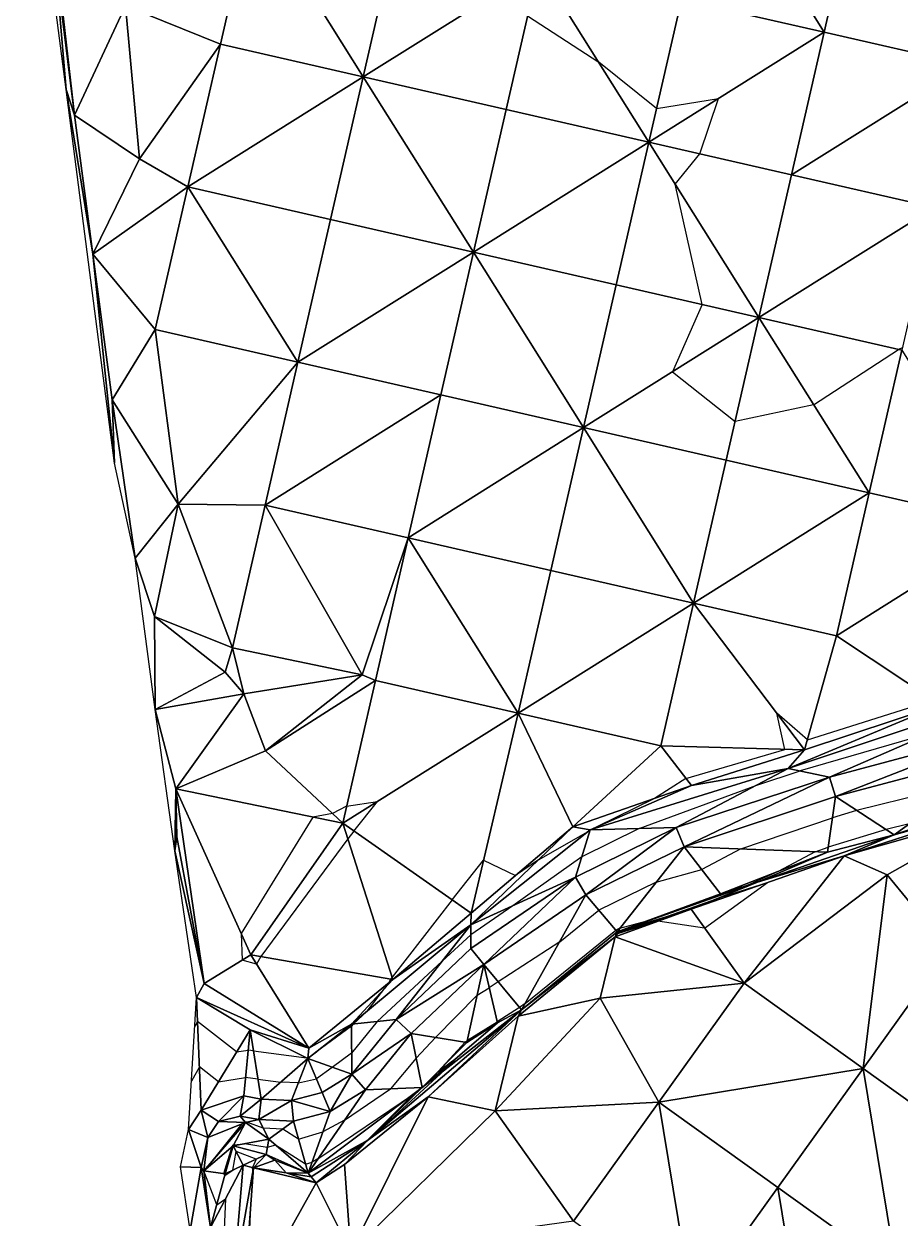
# Model space of a CAD drawing. Extents: x 452550 to 453808, y 451368 to 453069.
# Drawn here: x 452860.7 to 452920.5, y 452763.5 to 452845 of the extents above; entities that cross this region are included whole.
import ezdxf

# ---------------------------------------------------------------- set-up
doc = ezdxf.new("R2010")
doc.units = 0
doc.header["$LTSCALE"] = 0.35
doc.header["$MEASUREMENT"] = 0
doc.linetypes.add('DASHED', pattern=[5442.857143, 3628.571429, -1814.285714])
doc.layers.add('Default', color=42, linetype='Continuous', lineweight=25)
doc.layers.add('FPS_Contours-Minor', color=40, linetype='DASHED', lineweight=25)

msp = doc.modelspace()

# ---------------------------------------------------------------- linework, layer by layer
at = {"layer": 'Default', "color": 8, "linetype": 'Continuous', "lineweight": 25}
for points in [[(452860.657, 452862.863, 14.23), (452862.767, 452849.646, 14.224), (452863.543, 452840.577, 14.217)], [(452915.305, 452844.494, 13.989), (452905.557, 452846.725, 13.977), (452907.788, 452856.473, 13.971)], [(452917.536, 452854.242, 13.972), (452915.305, 452844.494, 13.989), (452907.788, 452856.473, 13.971)], [(452925.052, 452842.263, 13.979), (452915.305, 452844.494, 13.989), (452917.536, 452854.242, 13.972)], [(452927.284, 452852.011, 13.977), (452925.052, 452842.263, 13.979), (452917.536, 452854.242, 13.972)], [(452876.313, 452853.419, 14.054), (452874.082, 452843.671, 14.093), (452867.603, 452846.275, 14.162)], [(452883.83, 452841.439, 14.064), (452874.082, 452843.671, 14.093), (452876.313, 452853.419, 14.054)], [(452886.061, 452851.187, 14.039), (452883.83, 452841.439, 14.064), (452876.313, 452853.419, 14.054)], [(452895.809, 452848.956, 13.992), (452883.83, 452841.439, 14.064), (452886.061, 452851.187, 14.039)], [(452864.102, 452838.824, 14.303), (452863.543, 452840.577, 14.217), (452862.767, 452849.646, 14.224)], [(452863.084, 452847.817, 14.153), (452864.102, 452838.824, 14.303), (452862.767, 452849.646, 14.224)], [(452893.578, 452839.208, 14.016), (452883.83, 452841.439, 14.064), (452895.809, 452848.956, 13.992)], [(452903.326, 452836.977, 14.007), (452893.578, 452839.208, 14.016), (452895.809, 452848.956, 13.992)], [(452905.557, 452846.725, 13.977), (452903.326, 452836.977, 14.007), (452895.809, 452848.956, 13.992)], [(452863.084, 452847.817, 14.153), (452867.603, 452846.275, 14.162), (452864.102, 452838.824, 14.303)], [(452867.603, 452846.275, 14.162), (452868.56, 452835.845, 14.158), (452864.102, 452838.824, 14.303)], [(452867.603, 452846.275, 14.162), (452874.082, 452843.671, 14.093), (452868.56, 452835.845, 14.158)], [(452915.305, 452844.494, 13.989), (452903.326, 452836.977, 14.007), (452905.557, 452846.725, 13.977)], [(452913.073, 452834.746, 13.987), (452903.326, 452836.977, 14.007), (452915.305, 452844.494, 13.989)], [(452925.052, 452842.263, 13.979), (452913.073, 452834.746, 13.987), (452915.305, 452844.494, 13.989)], [(452874.082, 452843.671, 14.093), (452871.851, 452833.923, 14.086), (452868.56, 452835.845, 14.158)], [(452883.83, 452841.439, 14.064), (452871.851, 452833.923, 14.086), (452874.082, 452843.671, 14.093)], [(452922.821, 452832.515, 13.969), (452913.073, 452834.746, 13.987), (452925.052, 452842.263, 13.979)], [(452881.599, 452831.692, 14.059), (452871.851, 452833.923, 14.086), (452883.83, 452841.439, 14.064)], [(452891.346, 452829.46, 14.027), (452881.599, 452831.692, 14.059), (452883.83, 452841.439, 14.064)], [(452893.578, 452839.208, 14.016), (452891.346, 452829.46, 14.027), (452883.83, 452841.439, 14.064)], [(452864.102, 452838.824, 14.303), (452865.359, 452829.327, 14.253), (452863.543, 452840.577, 14.217)], [(452863.543, 452840.577, 14.217), (452865.359, 452829.327, 14.253), (452866.835, 452815.054, 14.167)], [(452903.326, 452836.977, 14.007), (452891.346, 452829.46, 14.027), (452893.578, 452839.208, 14.016)], [(452868.56, 452835.845, 14.158), (452865.359, 452829.327, 14.253), (452864.102, 452838.824, 14.303)], [(452901.094, 452827.229, 14.034), (452891.346, 452829.46, 14.027), (452903.326, 452836.977, 14.007)], [(452910.842, 452824.998, 13.978), (452901.094, 452827.229, 14.034), (452903.326, 452836.977, 14.007)], [(452913.073, 452834.746, 13.987), (452910.842, 452824.998, 13.978), (452903.326, 452836.977, 14.007)], [(452868.56, 452835.845, 14.158), (452871.851, 452833.923, 14.086), (452865.359, 452829.327, 14.253)], [(452922.821, 452832.515, 13.969), (452910.842, 452824.998, 13.978), (452913.073, 452834.746, 13.987)], [(452871.851, 452833.923, 14.086), (452869.619, 452824.175, 14.173), (452865.359, 452829.327, 14.253)], [(452879.367, 452821.944, 14.112), (452869.619, 452824.175, 14.173), (452871.851, 452833.923, 14.086)], [(452881.599, 452831.692, 14.059), (452879.367, 452821.944, 14.112), (452871.851, 452833.923, 14.086)], [(452920.59, 452822.767, 14.001), (452910.842, 452824.998, 13.978), (452922.821, 452832.515, 13.969)], [(452891.346, 452829.46, 14.027), (452879.367, 452821.944, 14.112), (452881.599, 452831.692, 14.059)], [(452869.619, 452824.175, 14.173), (452866.691, 452819.375, 14.243), (452865.359, 452829.327, 14.253)], [(452865.359, 452829.327, 14.253), (452866.691, 452819.375, 14.243), (452866.835, 452815.054, 14.167)], [(452889.115, 452819.712, 14.042), (452879.367, 452821.944, 14.112), (452891.346, 452829.46, 14.027)], [(452898.863, 452817.481, 14.023), (452889.115, 452819.712, 14.042), (452891.346, 452829.46, 14.027)], [(452901.094, 452827.229, 14.034), (452898.863, 452817.481, 14.023), (452891.346, 452829.46, 14.027)], [(452910.842, 452824.998, 13.978), (452898.863, 452817.481, 14.023), (452901.094, 452827.229, 14.034)], [(452908.611, 452815.25, 14.008), (452898.863, 452817.481, 14.023), (452910.842, 452824.998, 13.978)], [(452918.359, 452813.019, 14.022), (452908.611, 452815.25, 14.008), (452910.842, 452824.998, 13.978)], [(452920.59, 452822.767, 14.001), (452918.359, 452813.019, 14.022), (452910.842, 452824.998, 13.978)], [(452869.619, 452824.175, 14.173), (452871.193, 452812.249, 14.167), (452866.691, 452819.375, 14.243)], [(452869.619, 452824.175, 14.173), (452879.367, 452821.944, 14.112), (452871.193, 452812.249, 14.167)], [(452928.107, 452810.788, 14.23), (452918.359, 452813.019, 14.022), (452920.59, 452822.767, 14.001)], [(452879.367, 452821.944, 14.112), (452877.136, 452812.196, 14.092), (452871.193, 452812.249, 14.167)], [(452889.115, 452819.712, 14.042), (452877.136, 452812.196, 14.092), (452879.367, 452821.944, 14.112)], [(452871.193, 452812.249, 14.167), (452868.263, 452808.561, 14.056), (452866.691, 452819.375, 14.243)], [(452868.263, 452808.561, 14.056), (452866.835, 452815.054, 14.167), (452866.691, 452819.375, 14.243)], [(452886.884, 452809.965, 14.065), (452877.136, 452812.196, 14.092), (452889.115, 452819.712, 14.042)], [(452898.863, 452817.481, 14.023), (452886.884, 452809.965, 14.065), (452889.115, 452819.712, 14.042)], [(452896.632, 452807.733, 14.026), (452886.884, 452809.965, 14.065), (452898.863, 452817.481, 14.023)], [(452906.38, 452805.502, 14.122), (452896.632, 452807.733, 14.026), (452898.863, 452817.481, 14.023)], [(452908.611, 452815.25, 14.008), (452906.38, 452805.502, 14.122), (452898.863, 452817.481, 14.023)], [(452918.359, 452813.019, 14.022), (452906.38, 452805.502, 14.122), (452908.611, 452815.25, 14.008)], [(452916.128, 452803.271, 14.428), (452906.38, 452805.502, 14.122), (452918.359, 452813.019, 14.022)], [(452928.107, 452810.788, 14.23), (452916.128, 452803.271, 14.428), (452918.359, 452813.019, 14.022)], [(452868.263, 452808.561, 14.056), (452871.193, 452812.249, 14.167), (452869.564, 452804.592, 14.073)], [(452871.193, 452812.249, 14.167), (452874.905, 452802.448, 14.112), (452869.564, 452804.592, 14.073)], [(452877.136, 452812.196, 14.092), (452874.905, 452802.448, 14.112), (452871.193, 452812.249, 14.167)], [(452874.905, 452802.448, 14.112), (452877.136, 452812.196, 14.092), (452883.764, 452800.6, 14.011)], [(452877.136, 452812.196, 14.092), (452886.884, 452809.965, 14.065), (452883.764, 452800.6, 14.011)], [(452916.128, 452803.271, 14.428), (452928.107, 452810.788, 14.23), (452923.239, 452798.547, 13.968)], [(452886.884, 452809.965, 14.065), (452884.653, 452800.217, 14.082), (452883.764, 452800.6, 14.011)], [(452894.401, 452797.986, 14.27), (452884.653, 452800.217, 14.082), (452886.884, 452809.965, 14.065)], [(452896.632, 452807.733, 14.026), (452894.401, 452797.986, 14.27), (452886.884, 452809.965, 14.065)], [(452869.62, 452798.24, 14.161), (452868.263, 452808.561, 14.056), (452869.564, 452804.592, 14.073)], [(452906.38, 452805.502, 14.122), (452894.401, 452797.986, 14.27), (452896.632, 452807.733, 14.026)], [(452904.149, 452795.754, 14.258), (452894.401, 452797.986, 14.27), (452906.38, 452805.502, 14.122)], [(452904.149, 452795.754, 14.258), (452906.38, 452805.502, 14.122), (452913.962, 452795.473, 13.959)], [(452906.38, 452805.502, 14.122), (452916.128, 452803.271, 14.428), (452913.962, 452795.473, 13.959)], [(452869.564, 452804.592, 14.073), (452874.905, 452802.448, 14.112), (452874.405, 452800.786, 14.072)], [(452869.62, 452798.24, 14.161), (452869.564, 452804.592, 14.073), (452874.405, 452800.786, 14.072)], [(452916.128, 452803.271, 14.428), (452923.239, 452798.547, 13.968), (452913.962, 452795.473, 13.959)], [(452874.905, 452802.448, 14.112), (452875.676, 452799.311, 14.018), (452874.405, 452800.786, 14.072)], [(452874.905, 452802.448, 14.112), (452883.764, 452800.6, 14.011), (452875.676, 452799.311, 14.018)], [(452875.676, 452799.311, 14.018), (452869.62, 452798.24, 14.161), (452874.405, 452800.786, 14.072)], [(452883.764, 452800.6, 14.011), (452877.144, 452795.424, 14.128), (452875.676, 452799.311, 14.018)], [(452884.653, 452800.217, 14.082), (452877.144, 452795.424, 14.128), (452883.764, 452800.6, 14.011)], [(452884.653, 452800.217, 14.082), (452882.422, 452790.469, 14.557), (452877.144, 452795.424, 14.128)], [(452894.401, 452797.986, 14.27), (452882.422, 452790.469, 14.557), (452884.653, 452800.217, 14.082)], [(452915.658, 452793.626, 13.141), (452912.826, 452794.206, 13.648), (452930.653, 452800.136, 13.914)], [(452912.826, 452794.206, 13.648), (452923.239, 452798.547, 13.968), (452930.653, 452800.136, 13.914)], [(452930.653, 452800.136, 13.914), (452927.743, 452796.837, 13.075), (452915.658, 452793.626, 13.141)], [(452871.023, 452792.809, 14.239), (452869.62, 452798.24, 14.161), (452875.676, 452799.311, 14.018)], [(452877.144, 452795.424, 14.128), (452871.023, 452792.809, 14.239), (452875.676, 452799.311, 14.018)], [(452870.972, 452788.591, 14.258), (452869.62, 452798.24, 14.161), (452871.023, 452792.809, 14.239)], [(452912.826, 452794.206, 13.648), (452913.962, 452795.473, 13.959), (452923.239, 452798.547, 13.968)], [(452882.422, 452790.469, 14.557), (452894.401, 452797.986, 14.27), (452891.186, 452784.331, 13.903)], [(452894.401, 452797.986, 14.27), (452898.138, 452790.229, 14.126), (452891.186, 452784.331, 13.903)], [(452894.401, 452797.986, 14.27), (452904.149, 452795.754, 14.258), (452898.138, 452790.229, 14.126)], [(452916.058, 452792.284, 13.141), (452915.658, 452793.626, 13.141), (452927.743, 452796.837, 13.075)], [(452916.058, 452792.284, 13.141), (452927.743, 452796.837, 13.075), (452928.177, 452795.504, 13.075)], [(452904.149, 452795.754, 14.258), (452906.236, 452793.042, 13.943), (452898.138, 452790.229, 14.126)], [(452904.149, 452795.754, 14.258), (452913.962, 452795.473, 13.959), (452906.236, 452793.042, 13.943)], [(452925.327, 452791.435, 14.079), (452920.068, 452789.683, 14.136), (452937.766, 452795.768, 13.969)], [(452920.068, 452789.683, 14.136), (452928.177, 452795.504, 13.075), (452937.766, 452795.768, 13.969)], [(452871.023, 452792.809, 14.239), (452877.144, 452795.424, 14.128), (452882.422, 452790.469, 14.557)], [(452913.962, 452795.473, 13.959), (452912.826, 452794.206, 13.648), (452906.236, 452793.042, 13.943)], [(452920.068, 452789.683, 14.136), (452916.058, 452792.284, 13.141), (452928.177, 452795.504, 13.075)], [(452905.201, 452790.168, 13.118), (452899.321, 452790.015, 14.004), (452912.826, 452794.206, 13.648)], [(452899.321, 452790.015, 14.004), (452906.236, 452793.042, 13.943), (452912.826, 452794.206, 13.648)], [(452905.201, 452790.168, 13.118), (452912.826, 452794.206, 13.648), (452915.658, 452793.626, 13.141)], [(452905.731, 452788.869, 13.118), (452905.201, 452790.168, 13.118), (452915.658, 452793.626, 13.141)], [(452915.658, 452793.626, 13.141), (452916.058, 452792.284, 13.141), (452905.731, 452788.869, 13.118)], [(452870.972, 452788.591, 14.258), (452871.023, 452792.809, 14.239), (452871.103, 452789.55, 14.157)], [(452871.023, 452792.809, 14.239), (452882.422, 452790.469, 14.557), (452876.146, 452781.481, 14.538)], [(452871.023, 452792.809, 14.239), (452876.146, 452781.481, 14.538), (452872.961, 452779.526, 14.332)], [(452871.103, 452789.55, 14.157), (452871.023, 452792.809, 14.239), (452872.961, 452779.526, 14.332)], [(452906.236, 452793.042, 13.943), (452899.321, 452790.015, 14.004), (452898.138, 452790.229, 14.126)], [(452915.523, 452788.491, 14.084), (452905.731, 452788.869, 13.118), (452916.058, 452792.284, 13.141)], [(452915.523, 452788.491, 14.084), (452916.058, 452792.284, 13.141), (452920.068, 452789.683, 14.136)], [(452920.068, 452789.683, 14.136), (452927.802, 452791.83, 14.034), (452916.652, 452788.236, 14.034)], [(452927.802, 452791.83, 14.034), (452927.217, 452791.25, 14.108), (452916.652, 452788.236, 14.034)], [(452920.068, 452789.683, 14.136), (452925.327, 452791.435, 14.079), (452927.802, 452791.83, 14.034)], [(452927.217, 452791.25, 14.108), (452919.596, 452786.941, 14.126), (452916.652, 452788.236, 14.034)], [(452927.217, 452791.25, 14.108), (452923.787, 452781.839, 14.033), (452919.596, 452786.941, 14.126)], [(452876.146, 452781.481, 14.538), (452882.422, 452790.469, 14.557), (452885.857, 452779.798, 13.991)], [(452882.422, 452790.469, 14.557), (452891.186, 452784.331, 13.903), (452885.857, 452779.798, 13.991)], [(452891.178, 452783.531, 13.753), (452898.138, 452790.229, 14.126), (452899.321, 452790.015, 14.004)], [(452891.178, 452783.531, 13.753), (452891.186, 452784.331, 13.903), (452898.138, 452790.229, 14.126)], [(452898.324, 452786.798, 13.121), (452891.178, 452783.531, 13.753), (452899.321, 452790.015, 14.004)], [(452898.324, 452786.798, 13.121), (452899.321, 452790.015, 14.004), (452905.201, 452790.168, 13.118)], [(452899.03, 452785.585, 13.121), (452898.324, 452786.798, 13.121), (452905.201, 452790.168, 13.118)], [(452905.201, 452790.168, 13.118), (452905.731, 452788.869, 13.118), (452899.03, 452785.585, 13.121)], [(452872.961, 452779.526, 14.332), (452870.972, 452788.591, 14.258), (452871.103, 452789.55, 14.157)], [(452910.75, 452786.445, 14.039), (452915.523, 452788.491, 14.084), (452920.068, 452789.683, 14.136)], [(452916.652, 452788.236, 14.034), (452910.75, 452786.445, 14.039), (452920.068, 452789.683, 14.136)], [(452872.444, 452778.571, 14.266), (452870.972, 452788.591, 14.258), (452872.961, 452779.526, 14.332)], [(452901.154, 452783.046, 14.04), (452899.03, 452785.585, 13.121), (452905.731, 452788.869, 13.118)], [(452901.154, 452783.046, 14.04), (452905.731, 452788.869, 13.118), (452908.218, 452785.655, 13.902)], [(452915.523, 452788.491, 14.084), (452908.218, 452785.655, 13.902), (452905.731, 452788.869, 13.118)], [(452915.523, 452788.491, 14.084), (452910.75, 452786.445, 14.039), (452908.218, 452785.655, 13.902)], [(452910.75, 452786.445, 14.039), (452916.652, 452788.236, 14.034), (452906.207, 452784.591, 13.966)], [(452916.652, 452788.236, 14.034), (452909.832, 452779.541, 14.099), (452906.207, 452784.591, 13.966)], [(452919.596, 452786.941, 14.126), (452909.832, 452779.541, 14.099), (452916.652, 452788.236, 14.034)], [(452891.178, 452781.923, 13.158), (452891.178, 452783.531, 13.753), (452898.324, 452786.798, 13.121)], [(452892.061, 452780.831, 13.158), (452891.178, 452781.923, 13.158), (452898.324, 452786.798, 13.121)], [(452898.324, 452786.798, 13.121), (452899.03, 452785.585, 13.121), (452892.061, 452780.831, 13.158)], [(452917.959, 452773.713, 14.027), (452909.832, 452779.541, 14.099), (452919.596, 452786.941, 14.126)], [(452923.787, 452781.839, 14.033), (452917.959, 452773.713, 14.027), (452919.596, 452786.941, 14.126)], [(452906.207, 452784.591, 13.966), (452901.154, 452783.046, 14.04), (452910.75, 452786.445, 14.039)], [(452901.154, 452783.046, 14.04), (452908.218, 452785.655, 13.902), (452910.75, 452786.445, 14.039)], [(452894.636, 452777.72, 14.051), (452892.061, 452780.831, 13.158), (452899.03, 452785.585, 13.121)], [(452894.636, 452777.72, 14.051), (452899.03, 452785.585, 13.121), (452901.154, 452783.046, 14.04)], [(452885.857, 452779.798, 13.991), (452891.186, 452784.331, 13.903), (452891.178, 452783.531, 13.753)], [(452906.207, 452784.591, 13.966), (452909.832, 452779.541, 14.099), (452901.029, 452782.722, 14.044)], [(452906.207, 452784.591, 13.966), (452901.029, 452782.722, 14.044), (452901.209, 452782.964, 13.992)], [(452901.154, 452783.046, 14.04), (452906.207, 452784.591, 13.966), (452901.209, 452782.964, 13.992)], [(452886.077, 452777.064, 13.096), (452883.028, 452776.744, 14.037), (452891.178, 452783.531, 13.753)], [(452883.028, 452776.744, 14.037), (452885.857, 452779.798, 13.991), (452891.178, 452783.531, 13.753)], [(452891.178, 452783.531, 13.753), (452891.178, 452781.923, 13.158), (452886.077, 452777.064, 13.096)], [(452901.029, 452782.722, 14.044), (452900.011, 452778.525, 14.154), (452894.4, 452777.301, 14.059)], [(452894.636, 452777.72, 14.051), (452901.029, 452782.722, 14.044), (452894.4, 452777.301, 14.059)], [(452901.029, 452782.722, 14.044), (452894.636, 452777.72, 14.051), (452901.154, 452783.046, 14.04)], [(452909.832, 452779.541, 14.099), (452900.011, 452778.525, 14.154), (452901.029, 452782.722, 14.044)], [(452901.029, 452782.722, 14.044), (452901.154, 452783.046, 14.04), (452901.209, 452782.964, 13.992)], [(452891.178, 452781.923, 13.158), (452892.061, 452780.831, 13.158), (452886.077, 452777.064, 13.096)], [(452926.085, 452767.885, 14.027), (452917.959, 452773.713, 14.027), (452923.787, 452781.839, 14.033)], [(452872.961, 452779.526, 14.332), (452876.146, 452781.481, 14.538), (452880.121, 452775.103, 14.159)], [(452876.146, 452781.481, 14.538), (452885.857, 452779.798, 13.991), (452880.121, 452775.103, 14.159)], [(452892.061, 452780.831, 13.158), (452887.107, 452776.112, 13.096), (452886.077, 452777.064, 13.096)], [(452890.897, 452775.496, 14.027), (452887.107, 452776.112, 13.096), (452892.061, 452780.831, 13.158)], [(452892.983, 452776.836, 14.017), (452890.897, 452775.496, 14.027), (452892.061, 452780.831, 13.158)], [(452894.636, 452777.72, 14.051), (452892.983, 452776.836, 14.017), (452892.061, 452780.831, 13.158)], [(452872.961, 452779.526, 14.332), (452880.121, 452775.103, 14.159), (452872.444, 452778.571, 14.266)], [(452885.857, 452779.798, 13.991), (452883.028, 452776.744, 14.037), (452880.121, 452775.103, 14.159)], [(452909.832, 452779.541, 14.099), (452904.005, 452771.415, 14.1), (452900.011, 452778.525, 14.154)], [(452917.959, 452773.713, 14.027), (452904.005, 452771.415, 14.1), (452909.832, 452779.541, 14.099)], [(452871.904, 452769.558, 13.059), (452872.444, 452778.571, 14.266), (452872.766, 452770.869, 13.021)], [(452880.121, 452775.103, 14.159), (452876.104, 452776.373, 14.375), (452872.444, 452778.571, 14.266)], [(452872.444, 452778.571, 14.266), (452876.104, 452776.373, 14.375), (452872.766, 452770.869, 13.021)], [(452904.005, 452771.415, 14.1), (452892.837, 452770.833, 14.119), (452900.011, 452778.525, 14.154)], [(452900.011, 452778.525, 14.154), (452892.837, 452770.833, 14.119), (452894.4, 452777.301, 14.059)], [(452883.038, 452773.327, 13.111), (452883.028, 452776.744, 14.037), (452886.077, 452777.064, 13.096)], [(452887.107, 452776.112, 13.096), (452883.038, 452773.327, 13.111), (452886.077, 452777.064, 13.096)], [(452884.14, 452768.821, 13.998), (452887.847, 452772.416, 13.985), (452894.636, 452777.72, 14.051)], [(452888.268, 452771.796, 14.12), (452884.14, 452768.821, 13.998), (452894.636, 452777.72, 14.051)], [(452887.847, 452772.416, 13.985), (452892.983, 452776.836, 14.017), (452894.636, 452777.72, 14.051)], [(452894.636, 452777.72, 14.051), (452894.4, 452777.301, 14.059), (452888.268, 452771.796, 14.12)], [(452894.4, 452777.301, 14.059), (452892.837, 452770.833, 14.119), (452888.268, 452771.796, 14.12)], [(452872.766, 452770.869, 13.021), (452876.104, 452776.373, 14.375), (452875.677, 452771.851, 13.161)], [(452875.677, 452771.851, 13.161), (452876.104, 452776.373, 14.375), (452876.852, 452771.632, 13.146)], [(452876.104, 452776.373, 14.375), (452880.121, 452775.103, 14.159), (452880.046, 452774.397, 13.991)], [(452876.104, 452776.373, 14.375), (452880.046, 452774.397, 13.991), (452876.852, 452771.632, 13.146)], [(452883.038, 452773.327, 13.111), (452880.046, 452774.397, 13.991), (452883.028, 452776.744, 14.037)], [(452880.046, 452774.397, 13.991), (452880.121, 452775.103, 14.159), (452883.028, 452776.744, 14.037)], [(452887.107, 452776.112, 13.096), (452883.975, 452772.26, 13.111), (452883.038, 452773.327, 13.111)], [(452887.847, 452772.416, 13.985), (452883.975, 452772.26, 13.111), (452887.107, 452776.112, 13.096)], [(452890.897, 452775.496, 14.027), (452887.847, 452772.416, 13.985), (452887.107, 452776.112, 13.096)], [(452887.847, 452772.416, 13.985), (452890.897, 452775.496, 14.027), (452892.983, 452776.836, 14.017)], [(452876.852, 452771.632, 13.146), (452880.046, 452774.397, 13.991), (452878.927, 452771.528, 13.139)], [(452878.927, 452771.528, 13.139), (452880.046, 452774.397, 13.991), (452881.016, 452772.078, 13.168)], [(452881.016, 452772.078, 13.168), (452880.046, 452774.397, 13.991), (452883.038, 452773.327, 13.111)], [(452912.131, 452765.587, 14.041), (452904.005, 452771.415, 14.1), (452917.959, 452773.713, 14.027)], [(452920.257, 452759.759, 14.022), (452912.131, 452765.587, 14.041), (452917.959, 452773.713, 14.027)], [(452926.085, 452767.885, 14.027), (452920.257, 452759.759, 14.022), (452917.959, 452773.713, 14.027)], [(452881.574, 452770.777, 13.168), (452881.016, 452772.078, 13.168), (452883.038, 452773.327, 13.111)], [(452883.975, 452772.26, 13.111), (452881.574, 452770.777, 13.168), (452883.038, 452773.327, 13.111)], [(452881.574, 452770.777, 13.168), (452878.927, 452771.528, 13.139), (452881.016, 452772.078, 13.168)], [(452883.975, 452772.26, 13.111), (452887.847, 452772.416, 13.985), (452880.056, 452766.57, 14.184)], [(452887.847, 452772.416, 13.985), (452884.14, 452768.821, 13.998), (452880.056, 452766.57, 14.184)], [(452880.056, 452766.57, 14.184), (452881.574, 452770.777, 13.168), (452883.975, 452772.26, 13.111)], [(452873.936, 452770.1, 13.021), (452872.766, 452770.869, 13.021), (452875.677, 452771.851, 13.161)], [(452875.42, 452770.475, 13.161), (452873.936, 452770.1, 13.021), (452875.677, 452771.851, 13.161)], [(452875.42, 452770.475, 13.161), (452875.677, 452771.851, 13.161), (452876.852, 452771.632, 13.146)], [(452876.688, 452770.238, 13.146), (452875.42, 452770.475, 13.161), (452876.852, 452771.632, 13.146)], [(452876.688, 452770.238, 13.146), (452876.852, 452771.632, 13.146), (452878.927, 452771.528, 13.139)], [(452879.074, 452770.119, 13.139), (452876.688, 452770.238, 13.146), (452878.927, 452771.528, 13.139)], [(452881.574, 452770.777, 13.168), (452879.074, 452770.119, 13.139), (452878.927, 452771.528, 13.139)], [(452888.268, 452771.796, 14.12), (452882.983, 452761.182, 14.555), (452882.539, 452767.159, 14.202)], [(452884.14, 452768.821, 13.998), (452888.268, 452771.796, 14.12), (452882.539, 452767.159, 14.202)], [(452888.268, 452771.796, 14.12), (452892.837, 452770.833, 14.119), (452882.983, 452761.182, 14.555)], [(452904.005, 452771.415, 14.1), (452898.177, 452763.289, 14.108), (452892.837, 452770.833, 14.119)], [(452906.303, 452757.461, 14.06), (452898.177, 452763.289, 14.108), (452904.005, 452771.415, 14.1)], [(452912.131, 452765.587, 14.041), (452906.303, 452757.461, 14.06), (452904.005, 452771.415, 14.1)], [(452873.216, 452769.005, 13.059), (452871.904, 452769.558, 13.059), (452872.766, 452770.869, 13.021)], [(452873.936, 452770.1, 13.021), (452873.216, 452769.005, 13.059), (452872.766, 452770.869, 13.021)], [(452873.936, 452770.1, 13.021), (452875.42, 452770.475, 13.161), (452875.781, 452770.033, 13.544)], [(452875.42, 452770.475, 13.161), (452876.688, 452770.238, 13.146), (452875.781, 452770.033, 13.544)], [(452880.056, 452766.57, 14.184), (452879.074, 452770.119, 13.139), (452881.574, 452770.777, 13.168)], [(452892.837, 452770.833, 14.119), (452898.177, 452763.289, 14.108), (452882.983, 452761.182, 14.555)], [(452874.947, 452768.444, 14.018), (452872.944, 452766.736, 13.497), (452875.781, 452770.033, 13.544)], [(452872.944, 452766.736, 13.497), (452873.216, 452769.005, 13.059), (452875.781, 452770.033, 13.544)], [(452873.216, 452769.005, 13.059), (452873.936, 452770.1, 13.021), (452875.781, 452770.033, 13.544)], [(452875.781, 452770.033, 13.544), (452877.37, 452768.889, 13.961), (452874.947, 452768.444, 14.018)], [(452875.781, 452770.033, 13.544), (452876.688, 452770.238, 13.146), (452877.37, 452768.889, 13.961)], [(452876.688, 452770.238, 13.146), (452879.074, 452770.119, 13.139), (452877.37, 452768.889, 13.961)], [(452877.37, 452768.889, 13.961), (452879.074, 452770.119, 13.139), (452880.056, 452766.57, 14.184)], [(452872.768, 452766.966, 13.129), (452871.344, 452767.01, 13.129), (452871.904, 452769.558, 13.059)], [(452873.216, 452769.005, 13.059), (452872.768, 452766.966, 13.129), (452871.904, 452769.558, 13.059)], [(452872.944, 452766.736, 13.497), (452872.768, 452766.966, 13.129), (452873.216, 452769.005, 13.059)], [(452877.37, 452768.889, 13.961), (452877.194, 452767.849, 14.032), (452874.947, 452768.444, 14.018)], [(452877.37, 452768.889, 13.961), (452880.056, 452766.57, 14.184), (452877.194, 452767.849, 14.032)], [(452880.26, 452766.315, 14.233), (452880.056, 452766.57, 14.184), (452884.14, 452768.821, 13.998)], [(452880.62, 452765.92, 14.383), (452880.26, 452766.315, 14.233), (452884.14, 452768.821, 13.998)], [(452882.539, 452767.159, 14.202), (452880.62, 452765.92, 14.383), (452884.14, 452768.821, 13.998)], [(452874.947, 452768.444, 14.018), (452874.404, 452766.536, 14.031), (452872.944, 452766.736, 13.497)], [(452874.947, 452768.444, 14.018), (452875.634, 452767.13, 13.958), (452874.404, 452766.536, 14.031)], [(452877.194, 452767.849, 14.032), (452875.634, 452767.13, 13.958), (452874.947, 452768.444, 14.018)], [(452873.403, 452762.872, 13.116), (452875.634, 452767.13, 13.958), (452874.941, 452759.036, 13.822)], [(452873.403, 452762.872, 13.116), (452874.404, 452766.536, 14.031), (452875.634, 452767.13, 13.958)], [(452875.634, 452767.13, 13.958), (452876.333, 452766.946, 14.005), (452874.941, 452759.036, 13.822)], [(452877.194, 452767.849, 14.032), (452876.333, 452766.946, 14.005), (452875.634, 452767.13, 13.958)], [(452877.799, 452767.462, 14.149), (452876.333, 452766.946, 14.005), (452877.194, 452767.849, 14.032)], [(452878.563, 452766.601, 14.192), (452876.333, 452766.946, 14.005), (452877.799, 452767.462, 14.149)], [(452880.056, 452766.57, 14.184), (452877.799, 452767.462, 14.149), (452877.194, 452767.849, 14.032)], [(452878.563, 452766.601, 14.192), (452877.799, 452767.462, 14.149), (452880.056, 452766.57, 14.184)], [(452882.983, 452761.182, 14.555), (452880.62, 452765.92, 14.383), (452882.539, 452767.159, 14.202)], [(452934.211, 452762.057, 13.974), (452920.257, 452759.759, 14.022), (452926.085, 452767.885, 14.027)], [(452872.017, 452762.677, 13.116), (452871.344, 452767.01, 13.129), (452872.768, 452766.966, 13.129)], [(452873.403, 452762.872, 13.116), (452872.017, 452762.677, 13.116), (452872.768, 452766.966, 13.129)], [(452872.944, 452766.736, 13.497), (452873.403, 452762.872, 13.116), (452872.768, 452766.966, 13.129)], [(452873.403, 452762.872, 13.116), (452872.944, 452766.736, 13.497), (452874.404, 452766.536, 14.031)], [(452875.609, 452756.939, 13.981), (452874.941, 452759.036, 13.822), (452876.333, 452766.946, 14.005)], [(452875.609, 452756.939, 13.981), (452876.333, 452766.946, 14.005), (452880.62, 452765.92, 14.383)], [(452876.333, 452766.946, 14.005), (452878.563, 452766.601, 14.192), (452880.62, 452765.92, 14.383)], [(452880.26, 452766.315, 14.233), (452880.62, 452765.92, 14.383), (452878.563, 452766.601, 14.192)], [(452880.26, 452766.315, 14.233), (452878.563, 452766.601, 14.192), (452880.056, 452766.57, 14.184)], [(452880.62, 452765.92, 14.383), (452882.983, 452761.182, 14.555), (452875.609, 452756.939, 13.981)], [(452914.429, 452751.633, 14.06), (452906.303, 452757.461, 14.06), (452912.131, 452765.587, 14.041)], [(452920.257, 452759.759, 14.022), (452914.429, 452751.633, 14.06), (452912.131, 452765.587, 14.041)]]:
    msp.add_3dface(points, dxfattribs=at)
at = {"layer": 'FPS_Contours-Minor', "color": 12, "linetype": 'Continuous', "lineweight": 25}
for p, q in [((452895.038, 452845.589, 14), (452899.902, 452842.433, 14)), ((452903.853, 452839.281, 14), (452899.902, 452842.433, 14)), ((452903.853, 452839.281, 14), (452908.081, 452839.961, 14)), ((452906.804, 452836.181, 14), (452908.081, 452839.961, 14)), ((452905.131, 452834.1, 14), (452906.804, 452836.181, 14)), ((452906.975, 452825.883, 14), (452905.131, 452834.1, 14)), ((452906.975, 452825.883, 14), (452904.941, 452821.295, 14)), ((452914.577, 452819.047, 14), (452920.37, 452822.817, 14)), ((452920.626, 452822.924, 14), (452920.37, 452822.817, 14)), ((452904.941, 452821.295, 14), (452909.22, 452817.911, 14)), ((452914.577, 452819.047, 14), (452909.22, 452817.911, 14)), ((452914.151, 452796.155, 14), (452922.744, 452798.876, 14)), ((452914.151, 452796.155, 14), (452912.056, 452797.994, 14)), ((452912.618, 452795.512, 14), (452912.056, 452797.994, 14)), ((452922.622, 452796.649, 13.5), (452913.653, 452794.037, 13.5)), ((452905.859, 452793.532, 14), (452912.618, 452795.512, 14)), ((452910.697, 452793.078, 13.5), (452913.653, 452794.037, 13.5)), ((452905.859, 452793.532, 14), (452903.714, 452792.166, 14)), ((452902.666, 452790.102, 13.5), (452910.697, 452793.078, 13.5)), ((452924.929, 452793.172, 13.5), (452917.505, 452791.345, 13.5)), ((452882.689, 452791.634, 14.5), (452881.723, 452791.125, 14.5)), ((452882.689, 452791.634, 14.5), (452884.791, 452791.955, 14.5)), ((452883.183, 452789.936, 14.5), (452884.791, 452791.955, 14.5)), ((452903.714, 452792.166, 14), (452899.774, 452790.213, 14)), ((452880.386, 452790.887, 14.5), (452875.491, 452782.929, 14.5)), ((452881.723, 452791.125, 14.5), (452880.386, 452790.887, 14.5)), ((452909.603, 452788.719, 13.5), (452915.854, 452790.84, 13.5)), ((452917.505, 452791.345, 13.5), (452915.854, 452790.84, 13.5)), ((452902.666, 452790.102, 13.5), (452898.752, 452788.179, 13.5)), ((452899.316, 452790, 14), (452899.191, 452789.912, 14)), ((452899.348, 452790.016, 14), (452899.316, 452790, 14)), ((452899.348, 452790.016, 14), (452899.473, 452790.062, 14)), ((452899.473, 452790.062, 14), (452899.774, 452790.213, 14)), ((452919.52, 452790.038, 14), (452915.571, 452788.829, 14)), ((452921.107, 452790.429, 14), (452919.52, 452790.038, 14)), ((452882.767, 452789.398, 14.5), (452876.825, 452781.363, 14.5)), ((452883.183, 452789.936, 14.5), (452882.767, 452789.398, 14.5)), ((452895.787, 452787.966, 14), (452899.191, 452789.912, 14)), ((452909.603, 452788.719, 13.5), (452906.943, 452787.303, 13.5)), ((452914.672, 452788.524, 14), (452912.151, 452787.182, 14)), ((452914.672, 452788.524, 14), (452915.571, 452788.829, 14)), ((452889.886, 452785.242, 14), (452892.036, 452787.943, 14)), ((452892.036, 452787.943, 14), (452894.21, 452786.896, 14)), ((452898.752, 452788.179, 13.5), (452894.039, 452784.839, 13.5)), ((452895.787, 452787.966, 14), (452894.21, 452786.896, 14)), ((452903.835, 452786.456, 13.5), (452906.943, 452787.303, 13.5)), ((452912.151, 452787.182, 14), (452910.029, 452786.22, 14)), ((452903.835, 452786.456, 13.5), (452899.906, 452784.538, 13.5)), ((452903.202, 452783.802, 14), (452910.029, 452786.22, 14)), ((452907.136, 452783.298, 14), (452911.43, 452786.414, 14)), ((452908.323, 452785.455, 14), (452911.43, 452786.414, 14)), ((452889.886, 452785.242, 14), (452885.802, 452779.968, 14)), ((452903.885, 452783.881, 14), (452908.323, 452785.455, 14)), ((452894.039, 452784.839, 13.5), (452891.178, 452782.847, 13.5)), ((452897.239, 452782.38, 13.5), (452899.906, 452784.538, 13.5)), ((452903.95, 452783.776, 14), (452901.181, 452782.927, 14)), ((452903.885, 452783.881, 14), (452901.2, 452782.978, 14)), ((452901.353, 452783.299, 14), (452903.202, 452783.802, 14)), ((452907.136, 452783.298, 14), (452903.95, 452783.776, 14)), ((452875.491, 452782.929, 14.5), (452875.555, 452781.118, 14.5)), ((452889.214, 452781.041, 13.5), (452891.178, 452782.847, 13.5)), ((452894.877, 452778.151, 14), (452901.062, 452783.157, 14)), ((452901.353, 452783.299, 14), (452901.062, 452783.157, 14)), ((452901.181, 452782.927, 14), (452901.2, 452782.978, 14)), ((452897.239, 452782.38, 13.5), (452893.047, 452779.639, 13.5)), ((452876.547, 452780.837, 14.5), (452875.555, 452781.118, 14.5)), ((452876.825, 452781.363, 14.5), (452876.547, 452780.837, 14.5)), ((452884.768, 452776.927, 13.5), (452889.214, 452781.041, 13.5)), ((452885.55, 452779.546, 14), (452885.303, 452779.2, 14)), ((452885.697, 452779.826, 14), (452885.55, 452779.546, 14)), ((452885.802, 452779.968, 14), (452885.697, 452779.826, 14)), ((452893.047, 452779.639, 13.5), (452892.428, 452779.24, 13.5)), ((452884.09, 452777.628, 14), (452885.303, 452779.2, 14)), ((452888.752, 452775.845, 13.5), (452891.603, 452778.731, 13.5)), ((452891.603, 452778.731, 13.5), (452892.428, 452779.24, 13.5)), ((452894.489, 452777.898, 14), (452892.965, 452776.915, 14)), ((452894.877, 452778.151, 14), (452894.489, 452777.898, 14)), ((452872.513, 452776.925, 14), (452872.325, 452776.585, 14)), ((452875.18, 452774.849, 14), (452872.513, 452776.925, 14)), ((452884.768, 452776.927, 13.5), (452883.034, 452774.762, 13.5)), ((452883.148, 452776.757, 14), (452884.09, 452777.628, 14)), ((452890.933, 452775.662, 14), (452892.965, 452776.915, 14)), ((452883.028, 452776.607, 14), (452880.629, 452774.856, 14)), ((452883.148, 452776.757, 14), (452883.028, 452776.607, 14)), ((452888.752, 452775.845, 13.5), (452887.443, 452774.432, 13.5)), ((452890.787, 452775.514, 14), (452888.936, 452773.516, 14)), ((452890.787, 452775.514, 14), (452890.933, 452775.662, 14)), ((452875.18, 452774.849, 14), (452875.972, 452774.976, 14)), ((452876.332, 452774.926, 14), (452875.972, 452774.976, 14)), ((452876.332, 452774.926, 14), (452879.954, 452774.443, 14)), ((452880.05, 452774.435, 14), (452880.629, 452774.856, 14)), ((452883.034, 452774.762, 13.5), (452881.715, 452773.8, 13.5)), ((452888.936, 452773.516, 14), (452890.254, 452774.488, 14)), ((452889.39, 452773.621, 14), (452890.254, 452774.488, 14)), ((452872.642, 452773.832, 13.5), (452872.101, 452772.851, 13.5)), ((452873.947, 452772.816, 13.5), (452872.642, 452773.832, 13.5)), ((452879.954, 452774.443, 14), (452880.05, 452774.435, 14)), ((452881.715, 452773.8, 13.5), (452880.625, 452773.013, 13.5)), ((452887.443, 452774.432, 13.5), (452885.698, 452772.33, 13.5)), ((452873.947, 452772.816, 13.5), (452875.796, 452773.114, 13.5)), ((452876.637, 452772.998, 13.5), (452875.796, 452773.114, 13.5)), ((452876.637, 452772.998, 13.5), (452878.19, 452772.79, 13.5)), ((452879.401, 452772.744, 13.5), (452880.625, 452773.013, 13.5)), ((452889.39, 452773.621, 14), (452884.536, 452769.157, 14)), ((452879.401, 452772.744, 13.5), (452878.19, 452772.79, 13.5)), ((452882.554, 452770.197, 13.5), (452885.698, 452772.33, 13.5)), ((452880.728, 452767.546, 14), (452887.26, 452771.975, 14)), ((452887.26, 452771.975, 14), (452884.096, 452768.797, 14)), ((452875.548, 452769.94, 13.5), (452873.125, 452766.946, 13.5)), ((452875.626, 452770.039, 13.5), (452875.548, 452769.94, 13.5)), ((452875.626, 452770.039, 13.5), (452875.74, 452770.084, 13.5)), ((452875.881, 452770.056, 13.5), (452875.74, 452770.084, 13.5)), ((452876.984, 452769.652, 13.5), (452875.881, 452770.056, 13.5)), ((452878.325, 452769.579, 13.5), (452876.984, 452769.652, 13.5)), ((452879.413, 452768.893, 13.5), (452878.325, 452769.579, 13.5)), ((452882.554, 452770.197, 13.5), (452881.078, 452769.402, 13.5)), ((452879.413, 452768.893, 13.5), (452881.078, 452769.402, 13.5)), ((452884.107, 452768.8, 14), (452884.096, 452768.797, 14)), ((452884.122, 452768.806, 14), (452884.107, 452768.8, 14)), ((452884.122, 452768.806, 14), (452884.124, 452768.805, 14)), ((452884.124, 452768.805, 14), (452884.208, 452768.87, 14)), ((452884.208, 452768.87, 14), (452884.536, 452769.157, 14)), ((452874.319, 452766.548, 14), (452874.878, 452768.385, 14)), ((452874.878, 452768.385, 14), (452874.979, 452768.504, 14)), ((452874.926, 452766.788, 14), (452875.153, 452768.05, 14)), ((452874.979, 452768.504, 14), (452875.712, 452768.585, 14)), ((452876.519, 452767.538, 14), (452875.153, 452768.05, 14)), ((452877.273, 452768.318, 14), (452875.712, 452768.585, 14)), ((452877.84, 452768.483, 14), (452877.273, 452768.318, 14)), ((452879.883, 452767.195, 14), (452877.84, 452768.483, 14)), ((452876.519, 452767.538, 14), (452876.259, 452766.966, 14)), ((452879.883, 452767.195, 14), (452880.331, 452767.332, 14)), ((452880.728, 452767.546, 14), (452880.331, 452767.332, 14)), ((452872.952, 452766.735, 13.5), (452872.956, 452766.746, 13.5)), ((452873.823, 452764.41, 13.5), (452872.952, 452766.735, 13.5)), ((452872.956, 452766.746, 13.5), (452873.125, 452766.946, 13.5)), ((452874.37, 452766.412, 14), (452874.319, 452766.548, 14)), ((452874.37, 452766.412, 14), (452874.926, 452766.788, 14)), ((452876.295, 452766.73, 14), (452876.182, 452764.861, 14)), ((452876.295, 452766.73, 14), (452876.259, 452766.966, 14)), ((452873.823, 452764.41, 13.5), (452874.42, 452764.814, 13.5)), ((452874.42, 452764.814, 13.5), (452874.24, 452760.786, 13.5)), ((452875.846, 452757.363, 14), (452876.182, 452764.861, 14))]:
    msp.add_line(p, q, dxfattribs=at)

doc.saveas('drawing.dxf')
